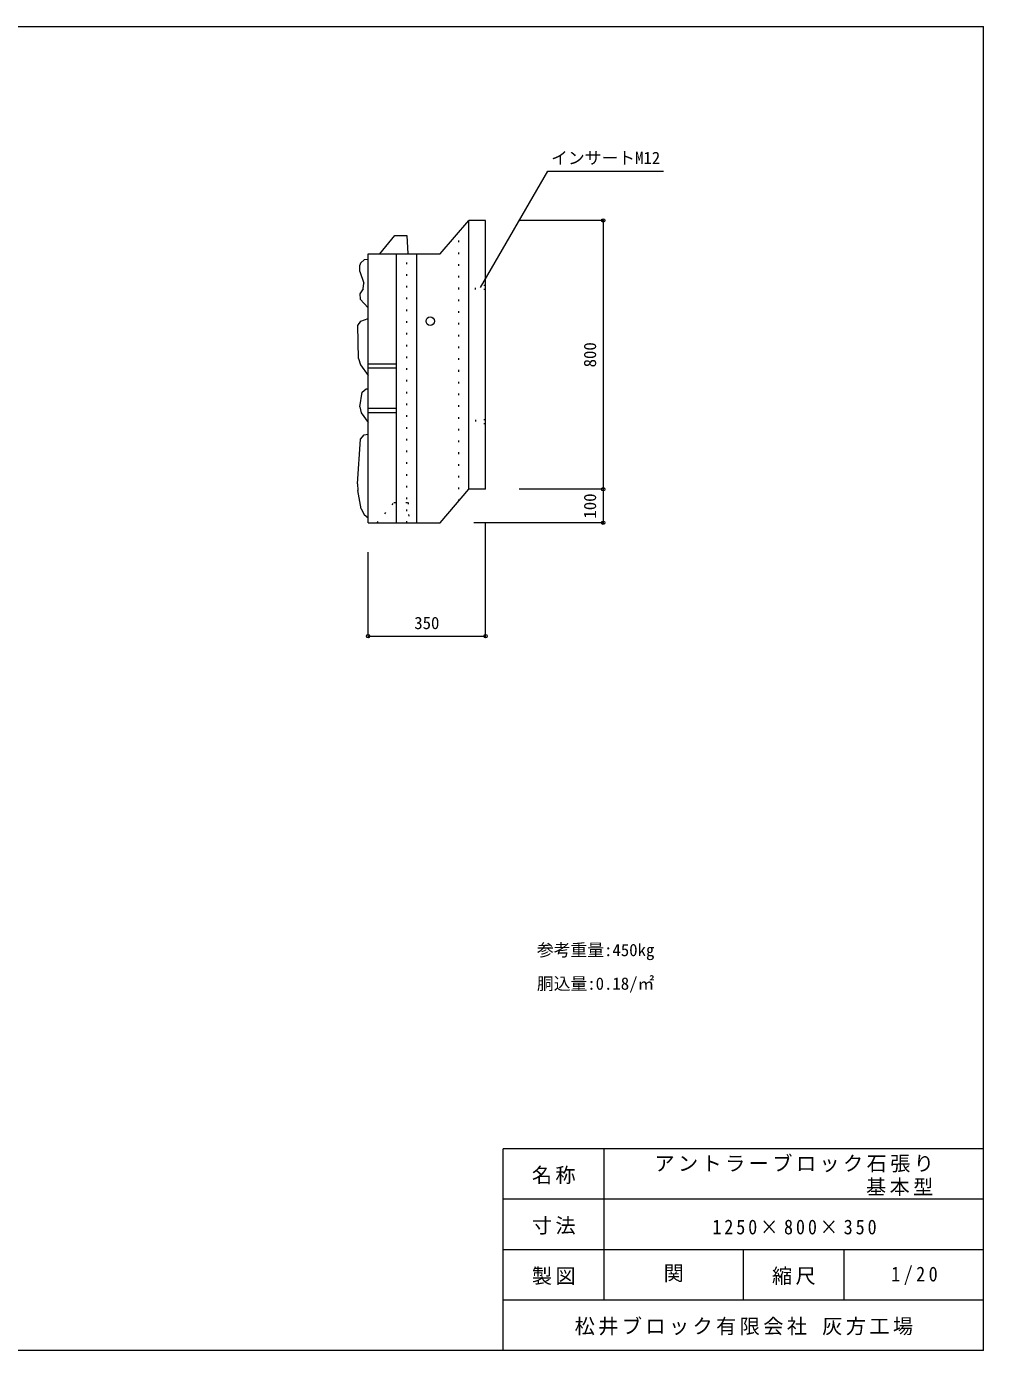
# Model space of a CAD drawing. Units: millimetres, scale not verified. Extents: x 120 to 5820, y 130 to 4070.
# Drawn here: x 2970 to 5820, y 130 to 4070 of the extents above; entities that cross this region are included whole.
import ezdxf
from ezdxf.enums import TextEntityAlignment as Align

# ---------------------------------------------------------------- set-up
doc = ezdxf.new("R2010")
doc.units = ezdxf.units.MM
doc.header["$LTSCALE"] = 20
doc.header["$PDMODE"] = 32
doc.header["$PDSIZE"] = 10
doc.linetypes.add('DOTTED', pattern=[1.75, 0.25, -1.5])
for name, color, linetype, lineweight in [('_0-0_', 7, 'Continuous', 18), ('_0-1_', 7, 'Continuous', 18), ('_0-2_', 4, 'Continuous', 9)]:
    doc.layers.add(name, color=color, linetype=linetype, lineweight=lineweight)
doc.styles.add('ＭＳ ゴシック', font='')
doc.styles.get('ＭＳ ゴシック').set_extended_font_data('MS Gothic')

msp = doc.modelspace()

# ---------------------------------------------------------------- linework, layer by layer
at = {"layer": '_0-0_'}
for p, q in [((120, 4070), (5820, 4070)), ((5820, 130), (5820, 4070)), ((5820, 730), (4390, 730)), ((4390, 130), (4390, 730)), ((4690, 280), (4690, 730)), ((5820, 580), (4390, 580)), ((5820, 430), (4390, 430)), ((5105, 280), (5105, 430)), ((5405, 280), (5405, 430)), ((5820, 280), (4390, 280)), ((5820, 130), (120, 130))]:
    msp.add_line(p, q, dxfattribs=at)
at = {"layer": '_0-1_'}
for p, q in [((4202.31, 3393.1), (4287.31, 3493.1)), ((4287.31, 2693.1), (4287.31, 3493.1)), ((4337.31, 3493.1), (4287.31, 3493.1)), ((4337.31, 2693.1), (4337.31, 3493.1)), ((4022.31, 3393.1), (4067.31, 3448.1)), ((4067.31, 3448.1), (4102.31, 3448.1)), ((4102.31, 3448.1), (4105.31, 3393.1)), ((3987.31, 2593.1), (3987.31, 3393.1)), ((3987.31, 3393.1), (4202.31, 3393.1)), ((4072.31, 2593.1), (4072.31, 3393.1)), ((4132.31, 2593.1), (4132.31, 3393.1)), ((3964.27, 3365.82), (3962.49, 3359.67)), ((3962.99, 3340.62), (3962.49, 3359.67)), ((3964.27, 3365.82), (3976.97, 3376.67)), ((3976.97, 3376.67), (3987.31, 3377.96)), ((3962.99, 3340.62), (3974.84, 3306.56)), ((3972.46, 3288.88), (3962.56, 3274.47)), ((3962.56, 3274.47), (3963.64, 3258.85)), ((3972.46, 3288.88), (3974.84, 3306.56)), ((3963.64, 3258.85), (3987.31, 3232.97)), ((3956.34, 3179.74), (3965.41, 3193.27)), ((3965.41, 3193.27), (3987.31, 3201.52)), ((3959.17, 3081.51), (3956.34, 3179.74)), ((3959.17, 3081.51), (3965.17, 3063.3)), ((3965.17, 3063.3), (3987.31, 3031.45)), ((4072.31, 3065.6), (3987.31, 3065.6)), ((4072.31, 3053.1), (3987.31, 3053.1)), ((3962.76, 2938.39), (3969.59, 2981.65)), ((3969.59, 2981.65), (3981.15, 2991.53)), ((3981.15, 2991.53), (3987.31, 2991.53)), ((3962.76, 2938.39), (3967, 2920.37)), ((3967, 2920.37), (3987.31, 2891.81)), ((4072.31, 2933.1), (3987.31, 2933.1)), ((4072.31, 2920.6), (3987.31, 2920.6)), ((3956.25, 2709.46), (3964.92, 2842.16)), ((3964.92, 2842.16), (3975.31, 2854.41)), ((3975.31, 2854.41), (3987.31, 2857.21)), ((3956.25, 2709.46), (3957.22, 2689.62)), ((3966.23, 2634.74), (3957.22, 2689.62)), ((4202.31, 2593.1), (4287.31, 2693.1)), ((4337.31, 2693.1), (4287.31, 2693.1)), ((3966.23, 2634.74), (3975.3, 2618.21)), ((3975.3, 2618.21), (3987.31, 2607.47)), ((3987.31, 2593.1), (4202.31, 2593.1))]:
    msp.add_line(p, q, dxfattribs=at)
at = {"layer": '_0-1_', "linetype": 'DOTTED'}
for p, q in [((4257.31, 2657.8), (4257.31, 3457.8)), ((4102.31, 2593.1), (4102.31, 3393.1)), ((4337.31, 3299.1), (4307.31, 3299.1)), ((4307.31, 3287.1), (4307.31, 3299.1)), ((4337.31, 3287.1), (4307.31, 3287.1)), ((4307.31, 2899.1), (4307.31, 2887.1)), ((4337.31, 2899.1), (4307.31, 2899.1)), ((4337.31, 2887.1), (4307.31, 2887.1)), ((4014.31, 2593.1), (4064.31, 2653.1)), ((4064.31, 2653.1), (4106.31, 2653.1)), ((4106.31, 2653.1), (4109.31, 2593.1))]:
    msp.add_line(p, q, dxfattribs=at)
at = {"layer": '_0-1_'}
msp.add_circle((4172.31, 3193.1), 12.5, dxfattribs=at)
at = {"layer": '_0-2_', "color": 7, "lineweight": 18}
for p, q in [((4322.31, 3293.1), (4522.31, 3639.51)), ((4522.31, 3639.51), (4867.31, 3639.51))]:
    msp.add_line(p, q, dxfattribs=at)
at = {"layer": '_0-2_'}
for p, q in [((4687.31, 3493.1), (4437.31, 3493.1)), ((4687.31, 3493.1), (4687.31, 2593.1)), ((4687.31, 2693.1), (4437.31, 2693.1)), ((4687.31, 2593.1), (4302.31, 2593.1)), ((4337.31, 2255.74), (4337.31, 2593.1)), ((3987.31, 2255.74), (3987.31, 2505.74)), ((3987.31, 2255.74), (4337.31, 2255.74))]:
    msp.add_line(p, q, dxfattribs=at)
for p in [(4687.31, 3493.1), (4687.31, 2693.1), (4687.31, 2593.1), (3987.31, 2255.74), (4337.31, 2255.74)]:
    msp.add_point(p, dxfattribs=at)

# ---------------------------------------------------------------- texts
at = {"layer": '_0-0_', "color": 4, "style": 'ＭＳ ゴシック'}
for s, p in [('参考重量:450㎏', (4490, 1292.5)), ('胴込量:0.18/㎡', (4490, 1192.5))]:
    msp.add_text(s, height=36.66, dxfattribs=at).set_placement(p, align=Align.BOTTOM_LEFT)
at = {"layer": '_0-0_', "style": 'ＭＳ ゴシック'}
msp.add_text('関', height=43.99, dxfattribs=at).set_placement((4867.5, 325), align=Align.BOTTOM_LEFT)
at = {"layer": '_0-0_', "char_height": 43.99, "attachment_point": 7, "style": 'ＭＳ ゴシック'}
for s, insert in [('\\T1.17;アントラーブロック石張り', (4840, 660)), ('\\T1.17;名称', (4475, 625)), ('\\T1.17;基本型', (5470, 590)), ('\\T1.17;寸法', (4475, 475)), ('\\T1.32;\\W0.9;1250×800×350', (5012.5, 475)), ('\\T1.17;製図', (4475, 325)), ('\\T1.17;縮尺', (5190, 325)), ('\\T1.38;\\W0.9;1/20', (5545, 325)), ('\\T1.17;松井ブロック有限会社\\~灰方工場', (4602.5, 175))]:
    msp.add_mtext(s, dxfattribs=dict(at, insert=insert))
at = {"layer": '_0-2_', "style": 'ＭＳ ゴシック'}
for s, p in [('インサートM12', (4532.31, 3649.51)), ('350', (4124.81, 2265.74))]:
    msp.add_text(s, height=36.66, dxfattribs=at).set_placement(p, align=Align.BOTTOM_LEFT)
for s, p in [('800', (4677.31, 3055.6)), ('100', (4677.31, 2605.6))]:
    msp.add_text(s, height=36.66, rotation=90, dxfattribs=at).set_placement(p, align=Align.BOTTOM_LEFT)

doc.saveas('drawing.dxf')
